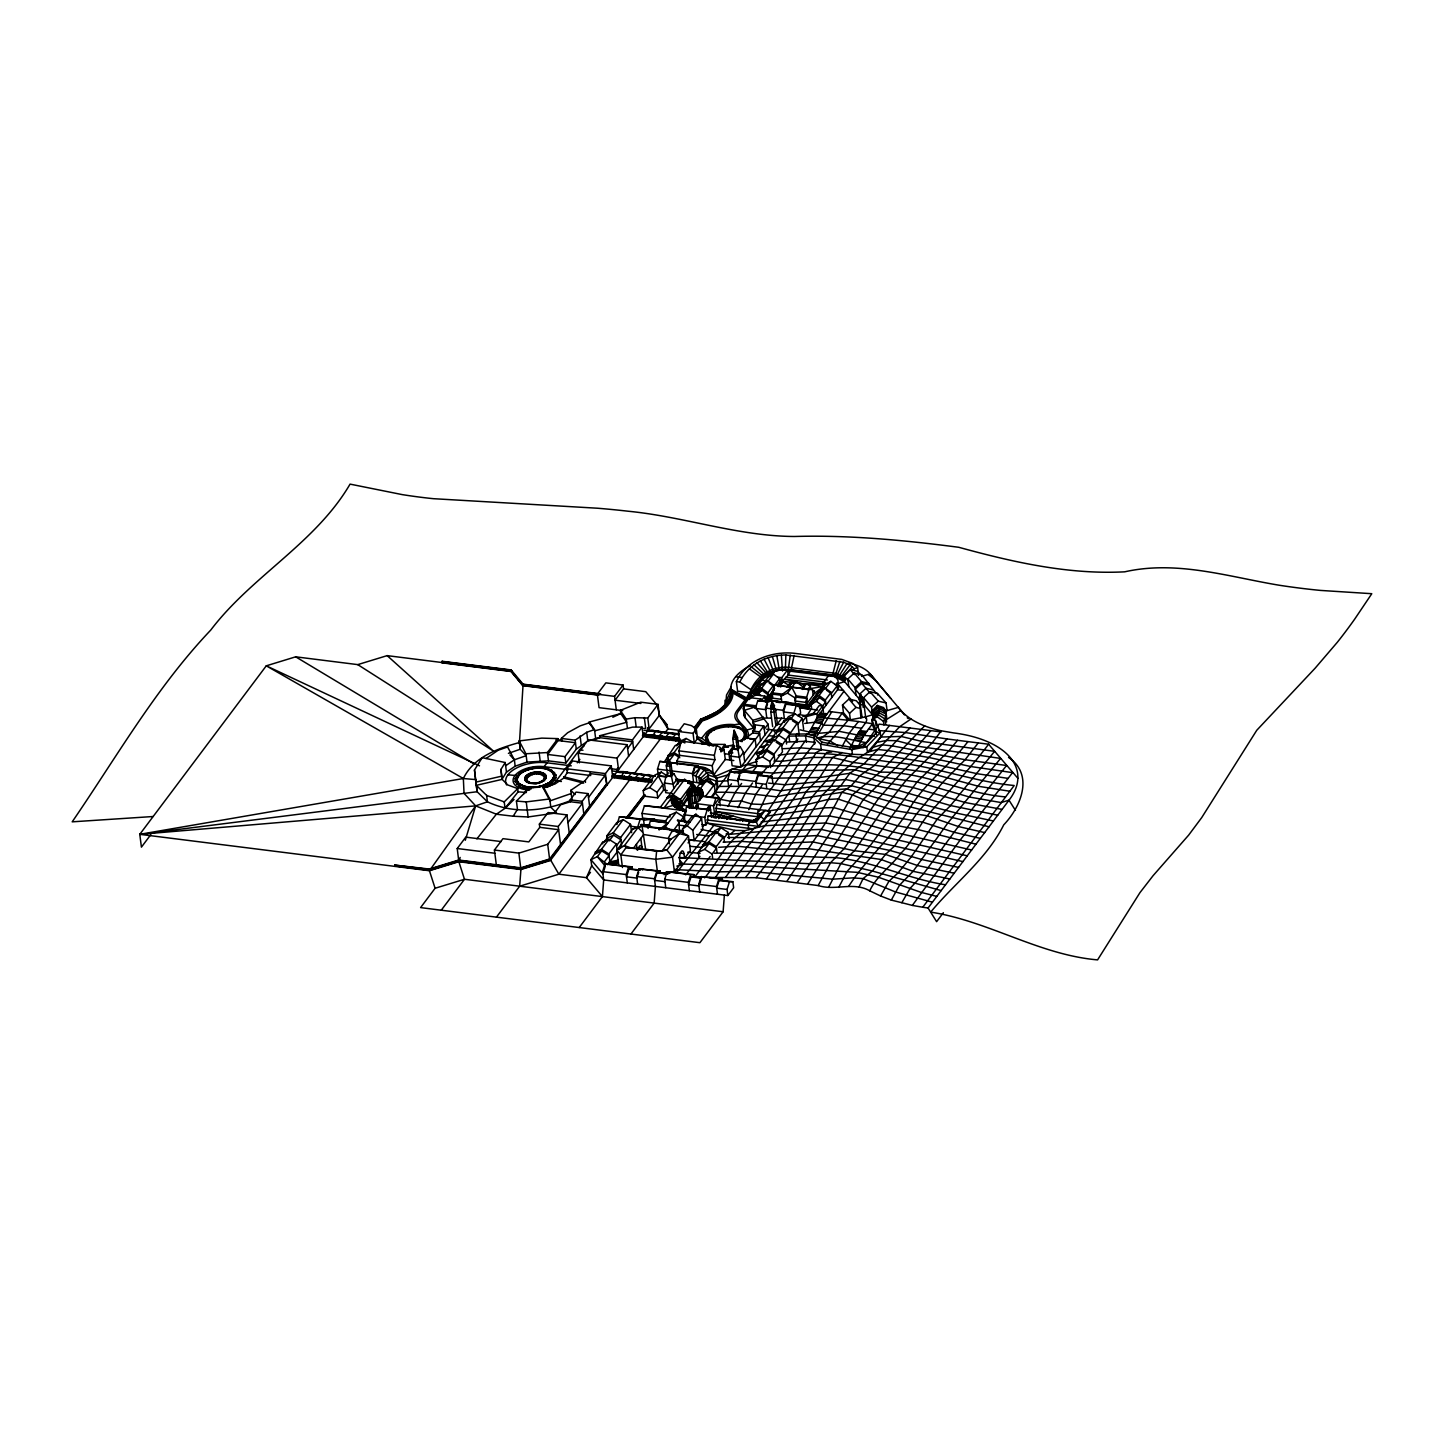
<?xml version="1.0" encoding="UTF-8"?>
<svg xmlns="http://www.w3.org/2000/svg" width="1444" height="1444" viewBox="0 0 1444 1444"><rect width="100%" height="100%" fill="white"/><g stroke="black" fill="none" stroke-linecap="round" stroke-linejoin="round"><path stroke-width="1.5" d="M515.129 781.529L515.147 778.731C522.475 765.843 547.168 762.288 555.958 775.013L555.922 777.829L551.788 783.334L543.305 787.485L542.511 785.915L550.218 782.143L553.973 777.143L550.254 782.467L537.818 787.323L528.197 787.215L520.544 784.832L519.136 786.294L515.129 781.529L516.934 780.825C518.685 765.898 546.915 762.522 554.045 774.923L555.958 775.013M516.934 780.825L516.916 777.955M530.128 782.847L525.724 781.276L525.038 778.496C528.811 771.872 541.536 770.049 546.049 776.601L546.031 778.045C542.655 784.128 531.212 785.698 526.753 780.085L526.771 778.876C529.93 773.298 540.616 771.764 544.424 777.269L543.792 779.706L538.955 782.648M666.352 821.022L642.598 818.044L642.002 813.405L644.421 805.698L660.377 807.25L666.767 798.731L673.175 795.752L680.557 800.463L679.691 807.25L681.658 807.756L682.868 811.239L681.694 805.716L687.885 796.781M679.691 807.25L679.42 802.72L673.175 795.752L663.879 808.135L660.377 807.25M681.875 809.362L681.694 805.716L679.709 804.958L692.885 785.644L692.217 782.702L690.467 781.655L676.081 779.724M689.51 806.907L687.344 791.799C690.954 785.283 705.665 786.096 702.903 796.204L698.409 801.528L692.831 803.171L713.516 805.77L719.329 798.045L702.524 796.059L701.459 794.471M689.311 807.16L689.293 808.171L687.344 791.799L694.257 787.792L697.651 787.756M688.517 781.836L688.012 783.063L692.163 784.994L692.217 782.702L687.416 781.384L689.113 781.366M694.528 789.796L694.853 786.132L692.019 783.803M715.231 792.395L714.238 784.706L706.856 779.995L700.448 782.973L700.611 784.254L701.658 780.157L700.683 778.28L692.615 774.796L695.033 767.089C712.488 763.497 725.827 785.211 711.495 797.359M709.239 877.41L756.096 877.699L818.17 885.551L830.553 862.718L844.054 848.729L878.403 798.658L900.677 773.587L932.391 742.649L941.271 730.808A99.708 51.352 -7.3 0 1 900.894 710.484L870.118 673.825A50.323 25.92 -7.3 0 0 849.036 663.121M858.602 675.359L857.628 667.669L854.18 668.716L849.993 664.98L843.675 662.236L785.861 654.98L785.392 669.258L835.336 675.196L845.083 680.124L834.957 675.557L790.933 669.926C780.644 668.987 768.749 670.882 761.529 678.933L746.692 698.697L731.603 690.196C733.227 706.874 714.636 715.989 701.369 720.646L694.979 729.166M505.653 765.735L514.371 759.797L526.194 755.681L520.237 749.255L519.461 742.523L523.107 684.149L511.122 669.944L442.153 661.28L442.117 662.832L510.887 671.478L522.872 685.665L598.646 695.196M496.447 917.139L519.659 886.201L520.923 869.523L518.883 853.115L494.426 850.029L496.483 866.039M579.206 927.535L602.419 896.598L603.682 879.938L602.617 871.616L605.036 863.909L632.039 866.851L632.328 869.089L640.594 870.118M723.119 911.76L464.481 879.27L435.095 888.259L420.583 907.608L699.907 942.697L723.119 911.76L724.383 895.099M726.007 746.584L728.57 746.927L723.552 746.728M730.718 694.672L731.007 691.838L730.881 695.954L730.718 694.672C726.946 708.12 712.74 714.834 700.611 719.148L694.167 727.74M729.87 697.506L730.032 698.788L731.747 691.784L731.909 693.066M673.175 795.752C666.785 804.182 678.824 811.095 686.279 810.95L683.878 818.658M744.49 711.585L743.389 708.697L744.4 704.329L749.454 697.596L760.97 699.04L761.223 700.954L764.869 696.098L753.353 694.654L750.916 697.885M744.346 714.076L744.689 717.072L755.013 729.852M742.324 741.566L740.88 741.422C757.36 723.065 709.672 722.361 707.325 737.559L709.148 742.487L714.636 745.609M743.822 740.267C751.44 733.588 740.754 725.466 736.657 720.628A24.458 12.599 -7.3 0 1 736.747 710.917L745.032 699.889L733.029 693.12L732.74 695.882A53.807 27.707 -7.3 0 1 706.495 719.455L702.235 720.989L693.048 733.335L694.275 742.938L686.081 738.444L679.691 741.422L676.424 745.772M764.995 734.924L763.84 725.971L754.851 724.834L752.757 732.938L746.133 737.956L755.122 739.075L756.114 746.765M876.544 734.707L872.627 725.339L871.941 719.888L873.692 715.249L872.032 710.935L877.302 705.448L883.638 707.614L885.948 711.766L886.688 717.74M877.302 705.448L879.234 708.914L885.948 711.766L885.894 716.531L883.457 721.35L883.927 724.978M536.807 773.966L536.987 772.666M728.299 726.747L728.498 725.429L738.57 726.675L745.032 730.574L753.786 728.029L752.793 720.339L744.328 710.304L754.959 707.055L768.027 724.148L768.768 729.906L741.007 766.89L732.126 765.771L730.899 756.169L732.541 749.021L734.816 745.988M772.648 726.603L770.771 711.946L772.017 705.683M790.265 655.034L788.352 669.294M860.913 717.885L859.397 698.535L862.068 717.451M624.133 777.63L624.404 779.11L624.422 775.861M624.313 777.648L624.692 776.673M630.956 778.533L631.263 776.98M638.302 778.388L638.031 780.825M641.605 778.406L641.569 781.258M644.096 730.375A30.107 15.505 -7.3 0 1 647.796 730.7C662.092 727.162 650.865 741.277 644.981 735.357L644.674 736.909L679.907 741.332M645.089 781.709L644.908 779.471M644.908 780.283L644.872 778.767M654.818 737.234L655.395 735.772L655.107 738.209M655.107 776.24L651.749 775.681L648.482 780.031L648.41 781.078L652.038 781.276M658.59 735.646L658.464 738.642M661.839 739.057L662.182 735.844L661.857 736.765M668.807 738.48L668.915 736.693L668.897 739.942M672.471 738.028L672.272 740.375M675.63 740.79L675.611 738.57M675.611 739.382L675.666 737.938M679.113 740.176L679.276 739.021M672.344 793.496L665.702 792.666L664.457 783.063L666.099 775.915L668.373 772.865M677.29 764.706L676.839 761.187L679.546 755.338L678.969 750.844L681.189 741.151L716.567 745.591L720.267 747.414L720.845 751.891L724.058 749.869L725.285 759.472L713.444 775.229L712.217 765.645L714.924 759.779L714.347 755.302L716.567 745.591M770.645 706.982L771.98 701.567L774.562 705.791L773.406 707.325L770.645 706.982L771.8 705.448M683.445 830.715L679.294 830.192L679.203 822.827L677.471 820.282L690.106 821.871M794.146 655.377L791.204 669.529M780.663 687.019L782.179 681.207L788.189 675.07L790.933 669.926M858.909 698.481L860.245 693.896L862.826 698.968L860.046 699.817L860.245 693.896L862.826 698.968M441.268 910.207L464.481 879.27L458.849 861.725L460.149 857.429M465.311 840.246L475.654 805.878L487.422 801.799C514.028 814.56 545.507 811.221 572.023 799.922L570.795 790.337L585.253 780.482L590.416 773.605L605 775.446L606.931 785.121L605.451 773.605L611.263 765.88L572.582 761.006L566.788 768.749L567.275 772.594L563.792 778.009L555.074 783.948L543.251 788.063L550.02 800.878L571.21 793.532M617.617 822.611L619.422 816.817L622.815 816.799L643.501 819.398L644.331 825.788M603.52 871.923L605.325 866.147L597.329 856.671L590.921 859.649L591.697 865.732L586.444 877.663L602.419 896.598M643.501 819.398L640.107 819.416L637.707 827.123L630.811 826.257M658.229 774.868L657.489 769.111L659.89 761.403L668.211 762.27L674.258 754.201L679.799 757.739M627.292 882.898L626.227 874.577L628.645 866.869L632.039 866.851M632.328 869.089L628.934 869.107L626.515 876.815L636.858 878.114L638.663 872.338M648.049 828.423L650.45 820.715L668.193 822.954L658.879 829.795L665.287 826.816L676.261 812.196L683.644 816.907L684.275 821.762M637.634 884.197L636.66 876.526L639.06 868.819L660.233 871.021L660.449 872.609L668.716 873.656M630.938 934.033L654.15 903.096L655.414 886.436L654.439 878.746L656.839 871.039L660.233 871.021M660.449 872.609L657.038 872.645L654.637 880.353L664.98 881.652M691.514 783.767L693.445 781.186L692.452 773.515L694.871 765.807L698.264 765.771L698.427 767.053L704.257 769.905L710.773 770.807M685.106 822.448L684.131 814.777L686.532 807.07L710.61 809.651L711.603 817.322M665.756 887.735L664.691 879.414L667.11 871.707L694.113 874.649L694.402 876.887L700.611 877.663M701.658 824.542L705.791 825.047L704.816 817.376L707.217 809.669L710.61 809.651M705.791 825.047L707.253 823.116L708.047 816.077L709.744 816.059L754.562 821.69L756.313 822.141L758.623 826.925L770.338 812.178L770.175 810.95L716.747 804.47L715.953 811.528L712.578 816.041M689.366 890.695L688.301 882.374L690.719 874.667L694.113 874.649M691.008 876.905L688.589 884.612L698.932 885.912L701.351 878.205L691.008 876.905L694.402 876.887M720.303 805.716L719.329 798.045L715.935 798.063L713.516 805.77L714.509 813.459L740.267 820.715M728.552 785.59L727.776 779.525L730.177 771.818L741.855 772.829M699.708 891.995L698.734 884.324L701.134 876.616L722.307 878.818L722.505 880.425L732.866 881.724L733.642 887.789L727.83 895.533L603.682 879.938L591.697 865.732M769.453 701.676L757.793 700.665L755.374 708.372L765.717 709.672L767.522 703.896M738.642 784.868L737.902 779.218L740.321 771.511L761.493 773.713L761.692 775.32L772.035 776.619L772.811 782.702M739.924 775.031L738.119 780.825L727.776 779.525M766.71 717.361L765.519 708.065L767.919 700.358L789.092 702.578L789.308 704.167L799.651 705.466L800.626 713.155L798.315 716.242M772.702 697.127L772.161 692.849L774.562 685.142L812.449 689.456L813.189 695.214M771.493 701.622L772.323 694.131L782.666 695.43L782.504 694.149L791.817 687.326L796.294 695.9L795.247 701.026L805.608 702.326L807.936 707.253L822.268 688.138M717.487 894.233L716.495 886.544L718.913 878.836L722.307 878.818M722.505 880.425L719.112 880.443L716.711 888.15L727.054 889.45L727.83 895.533M756.403 787.106L755.681 781.457L758.1 773.749L761.493 773.713M761.692 775.32L758.299 775.338L755.88 783.045L766.241 784.345L766.746 788.406M727.054 889.45L729.473 881.742L732.866 881.724M784.236 717.668L783.298 710.304L785.698 702.596L789.092 702.578M789.308 704.167L785.915 704.203L783.496 711.91L793.839 713.21L796.258 705.502L799.651 705.466M766.241 784.345L768.641 776.637L772.035 776.619M807.376 702.957L806.636 697.199L809.055 689.492L812.449 689.456M805.608 702.326L806.817 698.463L796.456 697.163M836.256 660.666L832.646 674.745M839.939 661.28L835.336 675.196M709.148 742.487L707.361 742.685L705.412 737.342C708.697 728.281 719.96 726.097 728.498 725.429M742.595 821.311L743.57 819.019L753.967 820.643L757.829 819.001M758.93 811.654L766.096 796.023L804.958 741.277L815.282 742.342L797.774 764.815L768.027 811.131L807.864 804.362L827.611 799.525L837.701 798.893L890.876 816.6L922.535 822.123L953.942 832.249L980.332 838.386M818.17 885.551C835.173 891.074 853.584 881.436 869.739 890.804C876.526 875.894 890.966 866.689 900.641 853.476C913.402 841.22 919.178 823.748 931.308 811.095C950.712 789.218 970.946 767.685 988.599 744.22L1017.876 778.298M869.739 890.804L880.587 895.984L888.908 881.327L898.024 872.934L911.254 856.852L937.391 818.892L950.567 805.553L994.591 751.331L922.066 741.476L901.074 736.44L880.786 737.054L867.447 752.342L858.043 758.443L839.632 773.858L831.04 786.457L822.015 795.463L796.691 836.311L766.421 878.854M838.765 887.392L846.942 871.598L869.27 846.96L917.012 781.962L948.726 751.024L957.553 740.303L988.599 744.22M714.401 785.987L716.603 781.348L716.639 777.774L708.661 775.121L704.257 769.905L698.752 776.692L699.564 783.099L701.495 784.688M539.045 774.074L539.623 771.98M738.064 807.647L745.375 793.063L752.559 782.919M842.249 746.277L849.686 732.595L858.458 721.531L872.429 723.733L863.765 735.754L857.447 747.992L850.534 747.126L849.632 748.804M848.801 886.165C866.562 858.259 893.222 836.509 910.189 807.449C925.73 782.125 950.242 765.031 967.895 741.62M859.072 886.887L863.097 878.62L872.32 871.003L885.497 854.415L894.612 846.003L916.417 814.109L942.553 782.576L965.115 759.724L978.238 742.92M695.629 727.307L700.791 720.43C712.65 716.296 725.646 709.888 730.592 697.524L730.754 698.806M828.585 887.392L840.841 863.584L854.487 850.733L880.262 813.243L906.543 779.742L947.21 738.967L957.553 740.303M880.587 895.984L891.291 900.099L899.576 885.118L913.095 871.328L947.86 822.972L1000.566 758.425L917.572 746.205L896.525 740.718L886.309 740.465L876.382 742.505M838.26 684.673A15.054 7.761 -7.3 0 1 837.574 689.745L818.243 715.701L808.207 734.256L815.102 735.122L825.138 716.567L843.982 691.279M850.534 747.126L856.87 734.888L865.534 722.866A15.054 7.761 -7.3 0 0 865.588 716.892L872.519 714.762L871.544 707.091L863.566 697.651L870.01 691.694L877.429 693.409L886.093 702.939L887.067 710.61L884.143 711.459M688.481 782.648L692.578 784.164M681.893 807.322L688.084 798.388M538.341 767.378C531.23 769.129 520.363 769.887 516.952 778.28L515.147 778.731M702.217 783.514L707.018 781.276L708.661 775.121L701.658 780.157L702.217 784.417M843.675 662.236L837.592 673.915L837.845 675.846M733.137 726.964L733.823 725.682M891.291 900.099L901.814 902.699L910.153 888.313L923.582 873.782L958.329 826.528L1006.558 765.519L965.115 759.724L892.085 745.844L881.761 744.797L871.941 747.595M748.75 809.669L755.717 794.435L762.161 785.085M743.57 819.019L722.451 813.044L718.607 818.604M727.993 806.492L735.122 792.521L741.602 783.46M476.917 838.856L496.357 814.217L505.057 808.297L518.125 791.817L517.71 788.623L507.873 784.994L502.133 779.381L476.303 785.319L486.61 795.391L487.422 801.799L477.116 791.727L475.888 782.125L474.48 769.995L482.188 757.667L505.238 762.54L506.465 772.125L502.169 779.002M475.888 782.125L501.718 776.168L500.942 769.417L505.238 762.54M519.461 742.523C497.729 748.479 473.849 756.837 463.343 778.515L464.047 793.352L475.654 805.878L496.357 814.217L513.198 816.221L517.475 809.362L516.411 801.059L529.894 787.774L542.998 786.132L549.767 798.965L550.832 807.286L556.554 812.882M747.089 738.588C752.143 731.314 741.602 725.303 738.389 720.105A22.581 11.624 -7.3 0 1 738.48 711.134L763.01 678.716L773.912 672.76L773.749 671.478M863.061 747.721L879.143 724.13L941.217 731.928M901.814 902.699L912.337 905.406L960.043 840.227L1012.551 772.63L971.072 766.583L929.196 757.558L887.573 750.519L877.266 749.418L867.447 752.342M870.335 750.952L880.786 737.054L880.226 732.631L876.779 732.198L871.941 719.888L877.212 716.784L879.197 712.831L879.234 708.914L873.512 713.751L874.162 718.877M817.593 710.015L811.077 709.184L806.835 715.863L798.514 714.509M847.05 663.482L839.866 674.763L840.119 676.676M817.033 735.989L831.762 711.784L842.123 713.119L848.115 720.231L858.458 721.531M807.774 883.818L820.463 863.44L837.845 839.848L863.259 799.579L917.572 746.205L930.875 730.61M814.145 736.566L815.102 735.122M731.35 686.622L726.531 695.015L725.574 706.008M797.413 882.302L835.859 824.362L852.465 794.85L880.136 772.161L924.647 725.881M694.817 727.884L701.206 719.365L718.372 711.17L729.184 700.394L729.346 701.676M710.159 856.491L694.925 876.833L703.102 877.194M787.07 881.057L825.499 822.99L841.96 792.323L851.31 785.698L860.191 775.446L874.234 765.681L896.525 740.718L910.171 727.993M889.486 725.393L880.786 737.054M776.764 880.046L815.282 822.629L831.888 793.153L841.094 785.464L849.74 773.298L863.837 764.02L899.829 726.603L911.002 719.004M967.263 855.805L888.475 837.863L846.31 826.564L825.499 822.99L764.779 825.679L745.05 830.643L734.834 830.39L713.841 825.354L676.568 872.663M435.095 888.259L429.446 870.732L475.654 805.878L139.779 834.325L141.422 847.141L150.844 834.578M912.337 905.406L922.752 907.247L1014.193 785.5C971.668 781.583 931.669 764.977 889.017 761.854C851.509 756.439 816.275 749.436 778.244 755.302M757.342 761.349L732.144 769.129L711.008 797.305M740.303 773.172L781.673 718.173L787.937 719.419M842.123 713.119L829.271 732.198L819.921 738.841L830.426 741.295L837.773 745.718M442.117 662.832L442.153 661.28M394.808 865.118L429.301 869.035L458.687 860.028L520.761 867.826L549.586 858.999L606.769 783.839L550.164 859.252L520.761 868.259L458.687 860.443L429.283 869.45L394.808 865.118L394.97 866.4L395.096 864.739M594.675 730.844L626.66 722.307L620.758 713.607L620.342 710.394L640.757 702.181L658.013 704.347L659.403 715.231L550.326 860.534L520.923 869.523L458.849 861.725L457.225 848.512L465.762 837.141L501.158 841.581M586.192 742.144L576.282 749.129L565.849 763.046L548.485 760.862L547.42 752.541L557.871 738.624L541.789 738.119L519.172 740.934L520.237 749.255L508.414 753.353M558.106 740.537L547.673 754.454L565.019 756.638L575.47 742.721L558.106 740.537L557.871 738.624M622.761 710.628L599.061 707.65L597.329 694.203L605.83 682.868L623.068 685.034L623.573 688.878L615.072 700.214L640.937 703.463M523.919 793.731L528.378 787.341M571.283 765.843L547.15 762.811L542.745 768.208L537.998 767.648M494.426 850.029L502.963 838.657L528.829 841.906L539.767 827.34L539.37 824.127L548.07 812.539L566.951 814.903L569.405 834.109L563.178 842.393M616.299 709.816L614.566 696.369L623.068 685.034M584.026 745.898A30.107 15.505 -7.3 0 0 579.64 749.689L556.229 780.879A22.581 11.624 -7.3 0 1 546.644 787.395M579.369 762.847L578.141 753.245L588.213 739.833L627.129 744.725L628.609 756.259M577.293 762.829L579.874 759.4M554.225 813.333L560.669 804.741L570.47 801.745L582.437 803.243L567.925 822.593M570.47 801.745L570.218 799.832L576.03 792.088L587.997 793.604L589.73 807.034L586.246 811.672M555.832 852.177L560.705 845.715L558.232 826.509L566.951 814.903M518.883 853.115L547.709 844.289L558.648 829.704L539.767 827.34M583.918 814.777L582.203 801.33L587.997 793.604M618.537 769.652L617.057 758.136L627.129 744.725M649.15 728.877L647.76 718.011L658.013 704.347M588.502 797.431L605 775.446M633.681 749.49L632.454 739.888L642.038 727.108L632.616 727.108L599.603 735.754L599.856 737.685L632.707 741.801L627.617 748.57M612.039 777.305L614.025 774.183L613.971 777.793L651.244 782.486M616.389 771.511L617.689 768.298L617.093 771.601L623.988 771.692L620.83 777.612L648.41 781.078M642.58 736.62L644.042 733.191L644.981 735.357M678.662 734.671L647.092 730.61L648.302 727.523L648.32 730.917M614.025 774.183L611.877 776.024M644.728 733.281L642.418 735.339M574.676 827.069L582.6 816.528M593.538 801.962L599.892 793.496M613.971 777.793L614.296 776.258L620.83 777.612M617.093 771.601L623.988 771.692M651.605 734.906L644.89 734.563L679.294 738.245L644.89 734.563L679.059 739.779M647.796 730.7L654.872 731.314M627.274 772.251L627.707 772.468M655.053 735.971L655.125 734.96L655.233 735.989M658.103 730.971L658.41 731.765M627.707 772.666L627.4 771.872M658.5 736.53L662.128 732.649M631.317 776.728L631.425 777.756M634.512 773.641L634.602 773.533M661.785 736.133L662.128 736.855M664.872 732.216L665.305 732.631M630.234 779.128L558.864 874.198L519.659 886.201M631.154 777.865L631.01 779.002M661.208 737.866L634.169 773.84L634.313 772.739M664.872 732.938L667.94 728.895L666.803 724.527L659.403 715.231L667.94 728.895L681.171 730.556M638.32 774.417L634.692 778.298L634.674 780.392M638.14 778.605L638.374 777.612L638.194 780.843M641.208 773.605L641.317 774.634M672.435 733.66L671.983 733.335M638.067 777.955L638.32 778.623M672.2 733.498L671.911 732.704M641.587 779.164L645.089 774.977M672.29 738.263L675.792 734.075M679.691 741.422L678.409 731.494L684.221 723.769L691.477 725.646L696.297 729.003L697.524 738.588L704.13 744.346M652.85 776.24L648.392 775.266M678.572 733.877L679.149 734.491M648.5 779.273L652.074 780.283L613.501 775.374L613.339 774.092M603.845 842.43L607.112 838.08L606.823 835.841L616.768 822.611L623.176 819.632L630.559 824.343L631.624 832.665M602.906 873.855L590.921 859.649L602.563 842.285L608.953 839.307L616.353 844.018L617.328 851.707L607.671 864.559M664.583 761.529L675.124 745.609L681.532 742.649M643.952 796.131L643.23 790.536L654.854 775.067L661.262 772.089L666.803 775.608M606.823 835.841L613.231 832.863L623.176 819.632M595.072 852.249L601.48 849.271L608.953 839.307M667.651 755.573L674.041 752.613L680.286 744.31M604.729 861.382L609.079 855.588L601.679 850.877L597.329 856.671L607.382 864.541M609.169 840.913L613.519 835.119L620.902 839.812L616.552 845.624M625.974 818.207L644.439 794.615L644.638 796.222L628.14 818.207M683.914 741.35L686.081 738.444M626.66 818.297L644.439 794.615M643.23 790.536L649.638 787.558L661.262 772.089M628.718 816.42L644.927 794.832M671.099 764.399L669.691 766.277L670.918 775.879L667.561 775.464L666.334 765.861L667.688 757.125L671.099 764.399L672.326 774.002L670.918 775.879M590.488 872.284L586.444 877.663L558.864 874.198L550.164 859.252M845.083 680.124L844.83 678.211L841.852 675.774L835.083 673.265L790.951 667.615C774.399 665.161 757.757 674.095 750.988 689.727L751.385 692.939L737.595 691.207L736.368 681.604C746.909 659.511 772.558 650.702 795.5 653.428L841.834 659.421L852.989 663.518L857.628 667.669M619.512 848.801L621.696 845.895L620.613 837.574L630.559 824.343M609.855 861.671L608.863 853.982L616.353 844.018M644.638 796.222L657.742 797.864L657.038 792.269L662.832 784.525L658.356 775.951L666.587 776.619M694.275 742.938L697.524 738.588M736.368 681.604L739.815 682.037C748.227 664.366 766.908 654.872 785.861 654.98M673.843 788.171L671.514 776.583L673.788 773.551L677.056 779.2L677.705 784.164L678.247 782.305L684.655 779.327L692.037 784.038L692.452 787.233L694.329 788.189M678.662 857.61L684.564 858.35L690.376 850.624L688.499 835.895L677.597 830.3L642.634 825.914L632.833 828.91L616.859 850.173L618.754 864.902M657.742 797.864L663.554 790.121L662.832 784.525M677.056 779.2L673.337 784.182L664.457 783.063M666.767 798.731L678.247 782.305M666.641 797.774L673.048 794.796L684.655 779.327M642.634 825.914L638.031 827.538L624.476 845.606L626.118 847.556L633.555 848.043L643.717 834.506L671.117 838.946L679.312 833.585L688.499 835.895L672.525 857.176L674.42 871.887L661.893 873.494M731.603 690.196L731.765 691.477L746.855 699.979L746.494 697.957C754.291 683.12 767.197 668.355 785.392 669.258M746.656 699.239L751.385 692.939M757.504 686.297L758.299 686.766M751.62 695.647L751.458 696.369M753.281 693.427L752.324 692.939M754.959 691.207L754.003 690.719M756.62 688.987L755.663 688.499M759.959 684.528L759.002 684.041M754.598 692.687L755.79 692.849L754.328 693.03M754.634 695.918L756.584 693.337L756.331 691.423L762.143 683.68L767.414 680.575L773.659 685.142L774.327 690.25M752.739 696.531L750.086 695.665M758.714 688.716L757.757 688.228M760.374 686.496L759.418 686.008M762.053 684.275L761.096 683.788M755.013 694.654L755.79 695.124M760.013 687.976L760.898 688.571M777.811 685.611L780.121 682.525L779.634 678.68L773.37 674.113L768.1 677.236L762.306 684.961L762.143 683.68M756.331 691.423L761.602 688.301L767.414 680.575M767.576 681.857L773.37 674.113M757.197 695.124L761.854 690.232L768.1 694.781L765.212 698.661M689.817 806.131L682.922 805.247L680.431 799.507L692.037 784.038M664.691 822.051L669.854 815.174L676.261 812.196M721.097 749.526L724.906 744.454L713.462 744.292M722.614 749.761L725.159 746.367L724.906 744.454M754.959 707.055L755.14 708.318L756.385 705.159M759.761 700.647L760.97 699.04M768.515 697.993L767.865 692.867L773.659 685.142M695.286 789.85L700.448 782.973M773.822 686.423L779.634 678.68M777.955 685.124L778.117 686.405L779.814 686.387L782.395 682.813L781.727 677.687L787.54 669.944L788.189 675.07L827.412 679.998M737.523 737.523L736.115 739.4L737.361 749.003L734.003 748.57L732.776 738.967L734.13 730.249L737.523 737.523L738.768 747.126L737.361 749.003M774.652 688.373L765.356 700.755L769.634 701.297M777.305 684.835L781.98 679.601L778.063 684.817M772.847 691.766L766.331 700.448L770.699 700.99M699.383 789.94L706.856 779.995M769.67 696.441L771.998 693.355M766.89 700.575L772.197 693.499M778.839 684.655L781.294 679.528M729.761 760.031L728.769 752.36L733.841 745.591L730.844 745.808M767.847 700.322L773.063 693.373M778.28 686.423L782.179 681.207L788.406 684.997M771.962 696.694L768.046 701.91L757.793 700.665M732.812 749.201L729.021 754.273L724.545 753.714M679.203 822.827L672.669 831.527L665.287 826.816M683.644 816.907L680.666 820.896L677.471 820.282M671.117 838.946L662.327 850.66L666.929 850.083L679.312 833.585L672.579 830.119L642.093 826.293L645.612 849.234L662.146 851.31M694.546 807.792L696.477 805.211L698.21 805.427L696.477 809.597M741.007 766.89L737.956 749.707L740.231 746.674L743.498 752.324L744.725 761.909M696.279 808.008L698.21 805.427M786.727 687.254L789.615 683.391L792.828 681.911L789.922 685.774L789.76 684.492L796.167 681.514L803.712 687.506M772.215 707.271L771.349 708.444L773.406 708.697L774.074 705.936L773.208 707.091L775.825 724.942M705.538 796.312L714.238 784.706M781.782 701.856L781.042 696.098L782.504 694.149L772.161 692.849M788.316 686.423L789.76 684.492M683.048 833.08L682.525 828.982L691.243 817.376L695.918 814.199L701.585 818.676L702.903 828.928L694.185 840.516L687.976 839.74M682.525 828.982L687.218 825.788L695.918 814.199M781.042 696.098L787.449 693.12L796.167 681.514M743.498 752.324L739.761 757.288L730.899 756.169M760.555 740.844L759.4 731.891L763.84 725.971M774.291 707.542L775.681 710.43L774.219 712.379L770.771 711.946M743.75 754.237L755.122 739.075M764.255 729.166L768.027 724.148M706.621 809.308L708.553 806.727L710.286 806.943L708.553 811.113M708.336 809.524L710.286 806.943M694.185 840.516L692.867 830.282L701.585 818.676M795.59 703.589L794.85 697.831L796.294 695.9L806.636 697.199M803.55 686.225L802.268 689.438L806.618 683.644L810.319 685.99L810.644 688.553L823.567 686.405L823.116 682.886L828.928 675.16A15.054 7.761 -7.3 0 1 836.924 684.618L837.574 689.745L843.296 690.467M664.114 874.721L666.28 871.833M718.552 802.322L731.458 783.803M768.677 767.36L756.855 765.88L756.078 759.797L767.703 742.433L774.11 739.454L781.493 744.165L782.486 751.855L776.24 760.158M768.984 742.595L783.893 720.863L790.301 717.903L797.684 722.596L799.272 735.086M807.413 689.853L810.319 685.99M716.838 813.802L713.932 817.665L716.26 818.08L719.166 814.217M674.42 871.887L680.214 864.162L679.601 859.361A5.65 2.166 -82.8 0 1 681.171 851.653A5.65 2.166 -82.8 0 1 683.951 853.566L684.564 858.35M760.212 752.396L766.62 749.436L774.11 739.454M776.403 730.844L782.81 727.866L790.301 717.903M756.078 759.797L762.468 756.837L766.836 751.024L774.219 755.735L769.869 761.529L770.645 767.612M774.309 741.061L783.009 729.455L790.409 734.166L806.997 733.949L815.409 735.971L822.051 742.216L853.278 747.703L866.743 746.747L880.226 732.631L875.389 720.321L871.941 719.888M790.5 719.491L794.85 713.697L802.232 718.408L803.64 729.292M821.78 687.777L814.633 693.282L805.933 704.889L771.439 700.557M721.91 817.918L723.841 815.337M699.113 858.386L698.318 852.321L709.961 834.957L716.368 831.979L723.751 836.69L724.473 842.339M799.416 707.759L808.135 708.86L807.719 705.647L824.055 684.889L824.271 686.496L820.282 691.802M711.242 835.101L714.509 830.751L720.917 827.773L728.299 832.484L729.094 838.567M797.629 706.387L808.333 707.722L808.117 706.134L824.055 684.889M811.636 708.426L811.131 704.419L814.019 700.557L813.784 698.643L819.578 690.9L824.849 687.795L831.112 692.362L831.762 697.47M724.238 818.604L726.188 816.022M831.275 693.625L837.087 685.9L830.823 681.333L825.553 684.456L819.741 692.181L819.578 690.9M808.333 707.722L814.976 698.878M771.728 766.168L774.995 761.818L774.02 754.129L781.493 744.165M776.15 742.234L781.691 745.772L797.684 722.596M808.135 708.86L813.351 701.91M702.47 844.921L708.878 841.942L716.368 831.979M813.784 698.643L819.055 695.521L824.849 687.795M802.232 718.408L797.882 724.202L792.341 720.682M728.498 816.781L726.567 819.362L728.498 816.781L733.029 816.113M698.318 852.321L704.726 849.343L709.076 843.531L716.477 848.242L712.127 854.054L712.632 858.097M716.567 833.567L720.917 827.773M825.029 689.077L830.823 681.333M811.131 704.419L816.401 701.315L819.289 697.452L825.553 702.001L816.871 713.769L806.239 716.639L802.792 716.206L813.423 713.336L816.871 713.769L817.358 717.686M802.629 721.44L806.239 716.639L806.997 722.523M797.449 733.48L795.987 735.411L796.889 742.36M813.423 713.336L819.217 705.593L822.665 706.026L823.423 711.91M825.968 705.213L825.3 700.087L831.112 692.362M717 852.303L716.26 846.653L723.751 836.69M728.299 832.484L723.949 838.278L718.408 834.758M806.997 733.949L805.553 735.88L806.384 742.288M815.409 735.971L813.947 737.902L814.741 743.985M750.934 821.979L753.967 820.643M752.992 822.683L756.728 818.658L749.598 822.593L756.728 818.658M755.032 820.932L756.114 820.427M754.562 821.69L760.374 813.947L765.031 810.535L770.175 810.95L758.569 826.419L706.838 819.921M765.031 810.535L756.313 822.141L708.047 816.077M822.051 742.216L820.589 744.147L821.365 750.23M922.752 907.247L928.077 908.005L1008.995 800.193A105.611 54.385 -7.3 0 0 953.636 732.92L941.271 730.808M943.365 912.68L936.614 921.669L928.077 908.005M688.066 842.917L690.25 840.029L704.708 841.672M715.376 877.591L736.837 846.166L754.851 827.683M685.756 874.829L699.943 856.328M849.993 664.98L841.852 675.774L842.105 677.687M705.159 877.284C718.354 861.635 726.26 840.913 745.05 830.643M756.096 877.699L786.601 837.321L812.033 797.088L847.556 756.006L852.429 754.346L883.078 755.23L924.665 761.927L977.065 773.695L1008.201 778.406M715.863 776.114L732.144 769.129L752.811 771.529L757.179 765.807C798.442 767.107 839.307 759.472 880.136 772.161C923.582 771.295 962.661 793.189 1005.457 796.908M725.52 877.392L747.126 847.014L773.623 815.174L816.546 752.36L821.293 749.58L852.429 754.346M687.723 783.262L688.644 782.07L692.597 783.388L692.867 786.402L694.853 787.161M767.504 766.872L760.122 775.572M735.664 877.031C768.623 837.285 796.059 793.532 826.744 752.468L831.78 752.017M745.826 877.031L776.493 837.791L793.695 812.9L806.239 791.456L819.741 777.522L832.466 757.558L842.033 752.541M865.588 716.892L848.115 720.231L827.412 744.382M541.049 774.489L542.042 773.298M519.136 786.294L522.927 787.919L523.973 786.33M852.483 666.713L843.531 676.929L843.765 678.861M689.799 797.341L688.842 798.442L689.582 804.2M768.912 778.081C780.59 766.62 786.962 750.663 797.882 738.985M737.451 727.884L738.57 726.675M852.375 753.912L851.834 749.653L853.278 747.703L863.295 746.313L876.779 732.198M852.754 670.178L854.18 668.716M514.046 799.453L505.057 808.297L504.227 801.889L517.71 788.623M885.551 713.137L885.082 709.509L878.53 707.055L872.952 712.289L873.421 715.917M874.18 719.094A22.581 11.624 -7.3 0 0 872.519 714.762L844.578 681.64L843.783 675.557L850.227 669.601L857.646 671.316L860.48 674.673M848.801 686.658L847.827 678.987L854.252 673.03L861.689 674.745L876.219 693.337M856.075 695.286L855.101 687.615L861.545 681.64L868.963 683.373M869.162 684.961L861.743 683.247L855.299 689.203L863.783 699.257M849.108 719.383L843.458 712.686L842.484 705.015L848.928 699.058L856.346 700.773L860.57 705.791M859.541 694.221L865.985 688.265L873.403 689.979M850.281 719.148L849.541 713.372L855.985 707.416L859.685 708.282M561.68 740.989L561.337 738.426L567.673 732.704L580.145 725.881L589.766 722.614L594.495 729.581L595.65 738.534L587.852 741.241L586.715 732.288L594.495 729.581M692.615 774.796L700.141 768.118L705.954 768.713M871.544 707.091L878.313 701.17L886.093 702.939M561.337 738.426L575.145 740.158L586.715 732.288M726.133 833.928L730.249 834.307L734.834 830.39M542.673 775.211L543.973 774.146M873.692 715.249L879.468 710.845L886.219 714.112M702.217 783.045L708.625 778.19L716.603 781.348L717.415 787.756M687.326 792.81L694.257 787.792L699.347 788.117M740.952 729.419L742.433 728.372M873.476 716.802L879.197 712.831L885.894 716.531L886.598 721.964M702.307 826.546L707.253 823.116L751.53 828.694M486.068 758.497L498.234 750.212L507.602 746.963L514.371 759.797L515.183 766.186L506.465 772.125M739.472 723.986L734.545 724.689A22.599 11.642 -7.3 0 0 704.834 734.256L701.549 738.281M872.898 718.354L878.439 714.816L884.973 718.95L885.677 724.401M886.399 719.581L900.894 710.484M872.032 710.935L878.53 707.055M756.584 693.337L761.854 690.232M814.019 700.557L819.289 697.452M543.828 776.15L545.345 775.266M701.64 782.197L708.625 778.19L713.246 784.435M516.483 784.11C520.418 781.673 525.454 789.958 531.374 787.702M743.389 731.476L745.032 730.574M746.133 737.956L736.386 742.216M612.834 717.253L620.974 713.444M803.424 685.124L806.618 683.644M667.85 757.179L674.258 754.201M794.85 713.697L788.442 716.675L784.092 722.469L783.893 720.863M776.619 732.433L783.009 729.455M772.251 738.245L778.659 735.267L786.059 739.978L786.565 744.021M760.428 754.003L766.836 751.024M687.849 790.77L694.257 787.792L700.719 788.713M607.112 838.08L613.519 835.119M595.289 853.855L601.679 850.877M757.468 817.827L760.681 816.329L764.526 819.849M702.687 846.509L709.076 843.531M845.48 739.653L851.437 745.375L858.332 746.241L866.219 742.631C849.974 740.158 833.188 733.371 816.799 738.137M744.202 732.668L745.97 731.928M544.424 777.269L546.049 776.601M548.16 768.623L542.745 768.208M593.177 740.267L599.856 737.685M688.842 789.796L694.257 787.792L701.676 789.507L702.903 796.204L702.181 790.446L694.257 787.792L691.929 788.28M697.073 736.44L702.903 738.967L709.672 744.526L712.813 744.923M515.183 766.186L527.006 762.089L548.485 760.862M744.653 733.877L746.476 733.263M666.207 874.017L678.752 869.775L719.726 871.797L750.212 871.364L832.646 879.179L852.826 877.88L863.097 878.62L895.334 891.905L932.427 902.193M676.839 866.129L683.12 864.035L754.634 866.201L857.213 872.338L878.187 877.158L920.839 892.284L936.795 896.399M772.666 738.805L764.273 741.422L770.482 742.252M734.093 772.973L757.179 765.807L746.855 764.634M598.646 694.889L523.269 685.431L511.284 671.225L387.154 655.63L357.751 664.619L295.677 656.821L266.274 665.828L139.779 834.325L429.446 870.732L458.849 861.725M836.78 682.922A15.054 7.761 -7.3 0 1 837.646 683.77L844.578 681.64L835.119 676.839L834.957 675.557M861.599 676.424L870.118 673.825L890.695 698.391M752.793 720.339L763.443 717.09M763.677 719.004L753.046 722.271L755.266 728.029L754.851 724.834M701.82 743.931L707.361 742.685M860.245 699.546L862.339 698.914L863.927 703.842L865.804 718.498M759.147 757.234L755.555 753.028L763.966 750.447M395.259 866.003L429.464 870.317L458.849 861.31L520.923 869.107L549.749 860.281L547.709 844.289M768.316 744.707L759.905 747.216L764.057 747.739M663.879 808.135L673.139 805.409L680.521 807.124L685.792 810.264L683.445 810.499L686.442 810.644M715.701 778.424L727.794 774.923M690.232 788.947L694.257 787.792L702.163 791.456C699.51 796.059 691.893 796.926 687.813 793.749L694.257 787.792L701.64 792.503L702.145 796.33L715.935 798.063M885.461 711.062L898.403 707.361M620.758 713.607L588.755 722.162L593.484 729.112M595.65 738.534L599.91 737.397M544.406 778.478L546.031 778.045M709.672 744.526L711.206 744.111M744.797 735.14L746.638 734.635M632.833 828.91L638.031 827.538L642.399 831.997M532.89 787.449L542.511 785.915M551.933 770.248L546.915 768.768M609.224 862.032L617.996 860.173M744.635 736.422L746.44 736.061M732.902 745.14L725.159 746.367M867.483 752.504L866.743 746.747L851.834 749.653L820.589 744.147L813.947 737.902L805.553 735.88L788.947 736.097L789.633 741.44M708.192 743.498L709.852 743.173M761.241 821.943L809.416 816.474L829.704 816.022L850.552 819.885L892.807 831.888L971.613 849.993M527.096 782.395L528.504 782.143M475.708 779.598L463.343 778.515L139.779 834.325L477.116 791.727L474.48 769.995M620.342 710.394L626.245 719.094L634.981 717.704L647.76 718.011M609.242 862.971L617.996 861.581M643.464 820.336L654.493 818.766M513.198 816.221L528.107 816.961L554.37 813.207M765.627 816.275L823.585 807.882L833.729 807.575L897.139 825.625L918.149 829.596L975.982 844.198M543.792 779.706L545.218 778.785M744.147 737.722L745.916 737.487M519.172 740.934L525.941 753.768L547.42 752.541M516.411 801.059L526.248 801.907L549.767 798.965M804.705 723.444L814.578 722.253L821.474 723.119L823.297 725.159L843.711 725.7L861.49 728.245M716.928 781.348L727.523 780.843M718.661 847.303L736.837 846.166L767.793 849.433L808.496 848.693L881.039 859.487L913.095 871.328L949.845 878.999M607.04 864.216L617.996 863.151M536.861 783.623L531.338 783.027M693.824 787.846L695.773 787.666M786.745 742.054L804.958 741.277M782.504 748.732L800.716 747.866L821.293 749.58M714.311 853.223C754.49 852.52 794.76 856.87 834.993 857.61C873.006 861.111 907.879 878.909 945.495 884.793M550.344 770.266L552.817 772.576L554.586 772.432M723.101 842.177L741.313 841.365L772.143 843.675L812.737 841.924L854.487 850.733L885.497 854.415L917.445 865.516L954.195 873.205M743.335 739.003L745.032 738.895M525.724 781.276L527.349 781.204M730.249 834.307L760.428 831.582L821.275 829.416L962.913 861.599M152.956 816.528L72.2 821.835C116.729 756.818 156.114 687.561 210.752 630.071C251.743 576.012 315.333 543.395 350.062 484.119L402.298 494.624A556.301 426.377 36.9 0 0 433.362 498.685L597.437 508.216A927.319 710.737 36.9 0 1 628.357 511.248C684.185 516.681 737.992 536.229 794.453 536.482C849.451 534.93 904.251 540.2 958.708 547.276C1012.695 562.059 1068.325 574.784 1124.714 571.824C1176.896 560.091 1227.996 576.697 1279.113 585.217A714.636 547.727 36.9 0 0 1320.484 590.416L1371.8 593.701L1354.671 619.151A737.667 283.114 -82.8 0 1 1337.252 642.363L1315.087 668.247L1256.767 730.267L1201.697 817.629L1188.647 835.137L1153.07 875.696L1139.948 892.645L1097.584 959.881C1039.175 954.881 988.292 920.983 930.658 912.121C954.899 882.844 986.288 859.523 1003.76 824.831C1020.89 806.907 1034.337 774.76 1008.544 757.414M727.596 837.484L776.493 837.791L816.997 835.553L890.082 850.48L921.777 859.523L958.563 867.393M705.683 740.176L707.578 740.14M641.966 728.498L645.703 728.444L644.313 717.578M812.611 690.737L814.308 690.719L814.633 693.282M716.747 804.47L718.444 804.452M759.833 809.651L758.136 809.669L757.342 816.726L715.953 811.528L722.451 813.044M751.115 821.257L749.418 821.275L748.227 825.12L748.786 829.524M651.966 780.663L614.187 775.464L648.591 779.146M762.432 718.083L770.988 718.119M775.266 718.137L781.673 718.173M719.076 786.438L749.598 786.312L780.699 790.77L810.734 786.854L851.31 785.698L956.632 813.134L993.4 820.986M542.619 780.861L543.901 780.879M823.766 684.257L802.882 683.806L784.471 679.113L823.676 684.041M773.894 761.114L782.052 761.295L812.106 757.414L832.466 757.558L853.458 762.486L925.947 772.035L978.653 786.33L1009.825 791.24M677.597 830.3L672.579 830.119L668.536 837.628L669.348 843.928M555.976 739.888L562.005 740.104M691.784 784.345L693.391 784.399M519.28 773.226L520.67 772.955M531.013 789.074L522.927 787.919M614.187 775.464L648.573 779.922M619.007 772.486L622.635 772.684M672.128 797.413L679.42 802.72L671.298 800.752L679.402 805.012L680.521 807.124L674.529 806.745L682.687 808.911L682.976 811.149M770.97 778.226L819.741 777.522L849.74 773.298L881.363 781.818L912.626 787.467L965.458 802.575L1002.1 809.398M687.94 781.493L690.467 781.655M643.591 824.686L650.233 825.174M525.02 779.941L526.753 780.085M670.215 762.432L698.264 765.771M680.792 809.849L685.792 810.264L676.297 807.954M674.637 869.432L678.752 869.775M700.087 853.332L687.723 852.213M518.125 791.817L526.41 792.539M702.398 847.484L690.015 846.274M648.482 780.031L652.02 780.356M678.987 863.674L683.12 864.035L680.142 860.678M777.323 724.022L781.457 724.401M766.583 729.22L777.107 730.339M679.24 857.519L810.319 863.747L830.553 862.718L840.841 863.584L872.32 871.003L941.145 890.605M752.811 771.529L773.37 773.1L803.604 770.699L854.379 769.724L885.912 777.54L917.012 781.962L969.845 797.124L1001.089 802.557L1008.995 800.193L1015.457 810.373M828.82 711.459L831.762 711.784M768.623 735.628L774.814 736.35M705.412 737.342L707.325 737.559M800.734 707.921L811.077 709.184M755.555 753.028L761.764 753.786M848.115 720.231L817.304 717.217M709.094 836.076L696.676 834.488M785.915 677.164L825.12 682.091M768.1 677.236L767.937 675.954L769.869 676.189M777.558 677.164L781.727 677.687M823.116 682.886L827.304 683.409M834.993 684.384L836.924 684.618M781.493 681.117L823.567 686.405M766.872 680.864L761.71 680.214L761.529 678.933M759.4 680.774L760.248 682.146M774.562 685.142L809.055 689.492M758.172 690.178L759.219 690.792M758.1 690.539L759.129 690.665M756.078 690.449L757.468 690.629L756.006 690.81M756.512 692.398L757.558 693.012M756.421 692.759L757.45 692.903M756.927 694.365L757.974 694.979M750.663 695.16L751.71 695.773M771.114 697.993L781.457 699.293M749.725 696.152L753.172 696.586M767.919 700.358L785.698 702.596M777.233 701.82L783.767 702.632M788.117 703.192L807.719 705.647M776.042 702.091L780.32 702.632M786.745 703.445L808.117 706.134M785.915 704.203L796.258 705.502M799.218 706.152L807.936 707.253M441.954 661.551L510.725 670.197L522.872 685.665M820.174 712.921L827.069 713.787M623.573 688.878L645.775 691.676L657.489 705.538M744.4 704.329L755.916 705.773M819.199 714.257L826.112 715.123M765.519 708.065L783.298 710.304M744.562 705.611L756.078 707.055M818.243 715.701L825.138 716.567M816.383 718.823L823.279 719.69M815.463 720.502L822.358 721.368M523.107 684.149L600.704 693.896M522.71 684.402L598.484 693.914M597.329 694.203L614.566 696.369M868.385 729.112L874.793 729.924M859.74 730.574L866.635 731.44M858.765 731.928L865.66 732.794M857.808 733.371L864.703 734.238M810.986 729.473L817.882 730.339M855.931 736.476L862.844 737.342M810.066 731.151L816.961 732.018M855.028 738.155L861.924 739.021M659.24 713.95L657.742 707.614M854.144 739.906L861.039 740.772M752.504 731.025L759.4 731.891M863.295 746.313L866.743 746.747M752.757 732.938L759.652 733.805L755.212 739.725L749.815 739.039M678.409 731.494L693.048 733.335M654.601 730.917L678.752 733.823M678.915 734.346L654.692 730.808M680.106 738.985L644.204 734.473L644.042 733.191M736.62 746.205L740.231 746.674M644.547 735.935L681.839 740.628M732.541 749.021L737.956 749.707M719.635 749.31L724.058 749.869M599.603 735.754L632.454 739.888M728.769 752.36L732.848 752.865M678.969 750.844L714.347 755.302M725.285 759.472L733.823 760.555M679.546 755.338L714.924 759.779M676.839 761.187L712.217 765.645M659.89 761.403L694.871 765.807M740.321 771.511L758.1 773.749M730.177 771.818L740.519 773.118M758.299 775.338L768.641 776.637M578.141 753.245L617.057 758.136M657.489 769.111L692.452 773.515M737.902 779.218L755.681 781.457M670.178 773.1L673.788 773.551M609.35 768.497L617.851 769.58L617.689 768.298M666.099 775.915L671.514 776.583M658.356 775.951L666.821 777.016M623.898 771.818L655.016 775.988M624.169 772.215L652.038 776.24M612.635 771.024L654.98 776.042M675.954 778.984L699.564 783.099M623.772 772.594L627.887 773.1M566.788 768.749L605.451 773.605M568.376 769.706L544.244 766.674A22.581 11.624 -7.3 0 0 514.317 776.439A22.581 11.624 -7.3 0 0 529.605 790.121M613.844 776.836L651.136 781.529M567.275 772.594L590.668 775.518L590.163 771.692M663.554 790.121L667.254 790.59M507.945 774.814L518.595 775.753M561.391 781.529L552.384 779.995M715.538 808.315L760.374 813.947M698.409 807.034L696.694 806.817L696.477 805.211M710.484 808.55L708.751 808.333L708.553 806.727M686.532 807.07L707.217 809.669M710.376 812.936L714.509 813.459M644.421 805.698L686.279 810.95M570.218 799.832L582.203 801.33M684.131 814.777L704.816 817.376M642.002 813.405L670.088 816.925L669.854 815.174M681.55 821.203L689.817 822.25M619.422 816.817L640.107 819.416M650.45 820.715L668.193 822.954M678.644 825.066L686.929 826.112M649.439 825.427L641.172 824.38L640.45 825.336L648.717 826.383M539.37 824.127L558.232 826.509M638.14 847.808L642.093 848.296L640.811 838.368M680.016 853.061L683.951 853.566M633.555 848.043L658.374 851.166L626.118 847.556L620.848 854.902L622.472 867.519M605.036 863.909L628.645 866.869M667.11 871.707L690.719 874.667M639.06 868.819L656.839 871.039M701.134 876.616L718.913 878.836M628.934 869.107L639.277 870.407M657.038 872.645L667.399 873.945M719.112 880.443L729.473 881.742M457.225 848.512L494.841 853.242M602.617 871.616L626.227 874.577M664.691 879.414L688.301 882.374M636.66 876.526L654.439 878.746M698.734 884.324L716.495 886.544M814.578 722.235L821.474 723.119M874.577 736.259L856.87 734.888L839.343 731.35L816.041 733.606L800.156 729.852M851.437 745.375L858.332 746.241M947.21 738.967L905.677 732.595L878.945 730.574M735.682 676.676L742.198 677.561M688.283 781.637L691.495 782.106M692.506 784.94L694.365 785.193L695.051 788.749L694.853 786.132L692.885 785.644M768.533 783.117L785.031 784.76L845.426 779.489L897.699 790.211L950.567 805.553L997.75 815.192M676.857 831.473L683.517 832.502M644.89 734.563L651.605 735.664M579.64 749.689L582.979 750.248M715.773 832.592L701.116 829.343M555.922 777.829L554.027 777.468L554.045 774.923M695.033 767.089L700.141 768.118L695.99 775.5L696.82 781.908M525.038 778.496L526.771 778.876M714.654 774.002L707.181 772.305L700.683 778.28L701.224 782.54M523.107 770.897L524.136 770.843M563.629 776.728L583.52 781.872M563.792 778.009L583.683 783.153M706.603 734.418L708.426 734.924M989.032 826.798C941.452 814.524 893.493 803.622 846.617 788.875C823.062 790.879 799.525 791.601 776.385 796.817C755.88 794.507 735.447 791.637 714.744 792.323L720.718 799.434L731.151 801.366L741.277 800.969L751.855 804.019L762.089 804.488L841.96 792.323L852.465 794.85L874.017 804.182L895.226 810.68L926.922 815.752L958.329 826.528L984.682 832.592M671.496 802.377L679.402 805.012L672.11 803.947L680.521 807.124M707.253 823.116L713.841 825.354M630.541 847.79L624.476 845.606L616.859 850.173L620.848 854.902L655.829 859.306L672.525 857.176L666.929 850.083L656.605 851.4L655.829 859.306L657.453 871.923M696.64 737.595L709.455 745.898M711.441 745.429L713.444 746.169M527.385 777.648L525.67 776.331M463.343 778.515L266.274 665.828L479.498 765.825M486.61 795.391L504.227 801.889M671.514 799.092L679.42 802.72M709.184 731.639L710.755 732.397M681.189 741.151L684.889 742.974M551.788 783.334L550.218 782.143M731.169 693.12L730.736 689.077L746.494 697.957M747.18 699.546L730.899 690.358L730.736 689.077M527.168 775.663L528.558 776.493M295.677 656.821L473.614 763.659M787.449 693.12L794.85 697.831M782.81 727.866L790.193 732.577M766.62 749.436L774.02 754.129M762.468 756.837L769.869 761.529M674.041 752.613L679.582 756.133M707.018 781.276L712.56 784.814M673.048 794.796L680.431 799.507M649.638 787.558L657.038 792.269M708.878 841.942L716.26 846.653M704.726 849.343L712.127 854.054M613.231 832.863L620.613 837.574M601.48 849.271L608.863 853.982M357.751 664.619L493.325 751.006L387.154 655.63M868.404 674.691L874.883 679.763M668.897 733.209L665.395 737.397L665.359 739.508M631.299 773.244L627.797 777.432L627.761 779.525M739.815 682.037L750.988 689.727M749.58 669.023L760.609 676.911L760.862 678.824M877.212 716.784L883.457 721.35M826.582 690.214L829.704 692.488M819.055 695.521L825.3 700.087M816.401 701.315L822.647 705.881M769.129 682.994L772.269 685.268M761.602 688.301L767.865 692.867M758.948 694.095L761.024 695.611M712.975 729.202L714.202 730.177M687.218 825.788L692.867 830.282M751.422 666.929L761.963 675.377L762.197 677.29M693.607 786.005L694.564 786.799M907.229 717.74L908.204 718.589M547.98 785.644L546.753 784.254M529.136 774.471L530.219 775.482M753.948 664.745L763.659 673.915L763.912 675.828M570.795 790.337L575.091 794.525M904.504 714.906L898.312 707.416M509.912 754.977L514.371 759.797M756.945 662.706L765.663 672.543L765.916 674.456M870.01 691.694L878.313 701.17M772.973 729.816L776.565 734.021M854.252 673.03L861.545 681.64M850.227 669.601L854.469 674.619M861.743 683.247L870.209 693.282M847.827 678.987L855.101 687.615M843.783 675.557L848.025 680.575M862.339 698.914L861.49 697.903L863.927 703.842L860.462 704.889L859.036 703.228M861.689 699.51L862.537 700.502L859.613 700.141M837.646 683.77L852.628 701.513M848.928 699.058L855.985 707.416M842.484 705.015L849.541 713.372M658.807 715.051L666.803 724.527M514.515 675.287L516.808 677.994M518.089 679.546L520.273 682.128M513.757 674.33L511.122 669.944M760.356 660.847L768.208 673.211M717.686 727.271L718.48 728.408M531.536 773.533L532.222 774.688M764.111 659.204L770.735 672.092M516.88 780.518L518.161 783.171M768.154 657.796L773.479 671.153M772.432 656.659L776.349 670.377M771.98 701.567L773.406 707.325M722.975 725.971L723.282 727.253M534.208 772.919L534.479 774.183M776.854 655.793L779.327 669.799M877.429 693.409L877.645 695.015M875.389 720.321L876.075 725.772M861.689 674.745L861.887 676.333M863.566 697.651L864.559 705.322M862.736 703.896L863.187 707.398M843.115 679.113L843.278 680.395M841.509 677.976L841.672 679.258M839.578 677.001L839.74 678.283M837.376 676.189L837.556 677.471M832.322 675.124L832.484 676.406L788.334 670.973L788.153 669.691M825.39 683.174L825.553 684.456M782.359 669.42L781.366 655.233M782.359 669.817L782.522 671.099M771.114 672.399L771.276 673.68M775.681 710.43L777.558 725.105M768.659 673.482L768.822 674.763M766.439 674.691L766.602 675.972M764.49 676.009L764.652 677.29M762.847 677.435L763.01 678.716M764.869 696.098L765.555 702.344M754.291 724.094L754.779 727.92M749.454 697.596L749.689 699.51M748.642 697.596L747.793 696.225L747.956 697.506M743.913 706.639L744.454 710.899M744.328 710.304L745.303 717.975M743.516 707.668L744.689 717.072M743.389 708.697L744.328 716.098M731.458 694.636L731.621 695.918M728.462 700.34L728.624 701.622M727.234 703.228L727.397 704.51M726.549 703.138L726.711 704.419M724.762 705.99L724.924 707.271M724.112 705.863L724.274 707.127M721.801 708.643L721.964 709.925M721.188 708.481L721.35 709.762M718.372 711.17L718.552 712.452M717.83 710.971L717.993 712.253M714.545 713.553L714.708 714.834M714.04 713.3L714.202 714.581M710.322 715.737L710.484 717.018M709.87 715.466L710.051 716.747M705.773 717.722L705.936 719.004M705.394 717.415L705.556 718.697M701.206 719.365L701.369 720.646M700.611 719.148L700.791 720.43M695.268 729.743L695.791 733.732M701.279 798.297L700.665 793.46L694.257 787.792L688.788 794.543L690.467 807.701M700.015 800.066L699.275 794.308L694.257 787.792L690.16 795.139L691.856 808.297M698.409 801.528L697.578 794.976L694.257 787.792L691.838 795.5L693.319 807.015M696.604 802.575L694.257 787.792L694.69 803.135M704.528 876.58L704.69 877.862M675.918 738.588L675.81 737.559L675.738 738.57M675.702 739.346L675.792 740.808M664.998 731.837L665.124 732.866M661.731 737.595L662.002 739.075M648.302 727.523L648.464 728.805M642.038 727.108L643.266 736.711M648.103 774.471L648.139 775.608M645.107 778.46L645.215 779.489M634.981 717.704L636.1 726.404M626.245 719.094L627.4 728.065M631.028 778.496L631.299 779.977M642.472 868.783L642.634 870.064M636.461 844.18L637.219 850.137M611.263 765.88L612.725 777.395M616.768 822.611L617.003 824.524M589.766 722.614L589.928 723.895M602.563 842.285L602.762 843.892M580.073 735.898L581.21 744.869M585.253 780.482L585.506 782.395M575.145 740.158L576.282 749.129M565.019 756.638L565.849 763.046M539.063 752.125L540.128 760.447M542.998 786.132L543.251 788.063M525.941 753.768L527.006 762.089M510.725 670.197L510.887 671.478M526.248 801.907L528.107 816.961M500.942 769.417L502.133 779.381M429.301 869.035L429.464 870.317M429.283 869.45L429.446 870.732M725.032 700.232L725.05 703.968L730.899 690.358A52.146 26.858 -7.3 0 1 750.411 665.612M767.937 675.954A15.054 7.761 -7.3 0 1 787.54 669.944M637.941 849.848A5.65 2.166 -82.8 0 1 640.179 845.661A5.65 2.166 -82.8 0 1 642.093 848.296M506.591 784.94A30.107 15.505 -7.3 0 1 515.923 768.316A30.107 15.505 -7.3 0 1 547.15 762.811M667.742 763.984L666.334 765.861L669.691 766.277L667.688 757.125L667.742 763.984M734.184 737.09L732.776 738.967L736.115 739.4L734.13 730.249L734.184 737.09M818.766 728.57L811.871 727.704L818.766 728.57M528.955 782.522A10.668 5.487 -7.3 0 0 545.94 777.323A10.668 5.487 -7.3 0 0 531.446 772.811A10.668 5.487 -7.3 0 0 528.955 782.522M524.244 786.475A18.447 9.494 -7.3 0 0 553.648 777.468A18.447 9.494 -7.3 0 0 528.558 769.67A18.447 9.494 -7.3 0 0 524.244 786.475M524.208 786.15A18.447 9.494 -7.3 0 0 553.612 777.143A18.447 9.494 -7.3 0 0 528.522 769.345A18.447 9.494 -7.3 0 0 524.208 786.15M528.865 782.937A10.848 5.596 -7.3 0 0 546.175 777.63A10.848 5.596 -7.3 0 0 531.41 773.045A10.848 5.596 -7.3 0 0 528.865 782.937"/></g></svg>
